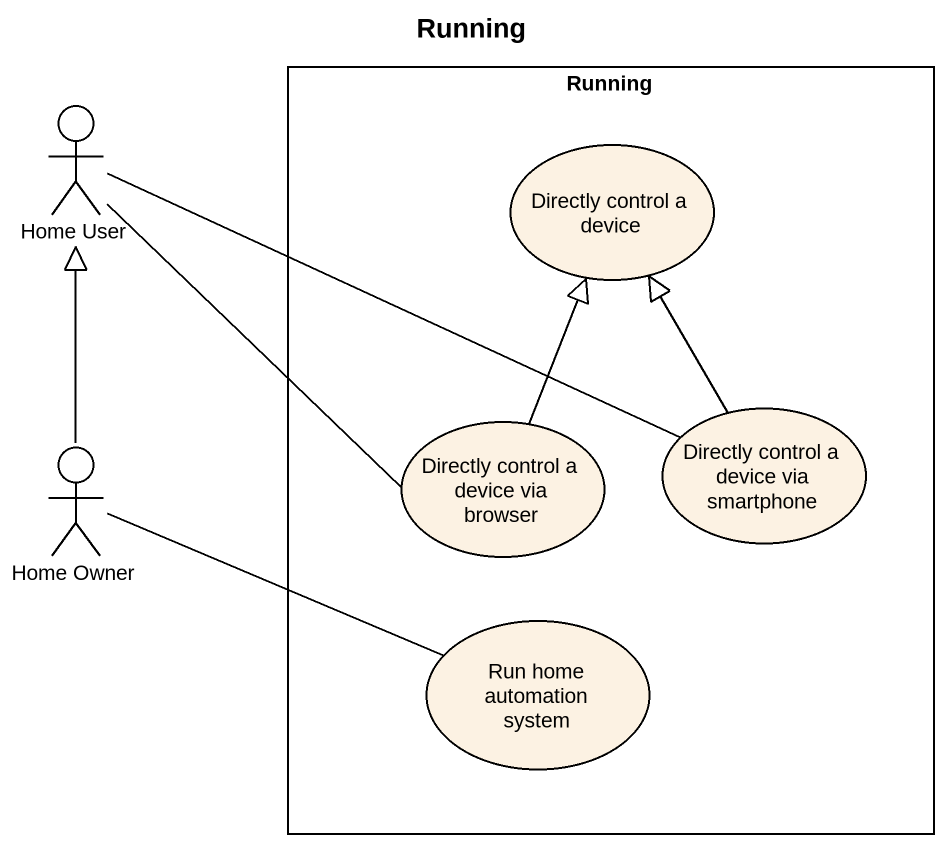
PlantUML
@startuml
title Running
rectangle Running {
  usecase "Directly control a device" as Directly_control_a_device
  usecase "Directly control a device via browser" as Directly_control_a_device_2
  usecase "Directly control a device via smartphone" as Directly_control_a_device_3
  usecase "Run home automation system" as Run_home_automation_system
}
actor "Home User" as Home_User
actor "Home Owner" as Home_Owner
Home_User -- Directly_control_a_device_2
Home_User -right- Directly_control_a_device_3
Directly_control_a_device_2 -up-|> Directly_control_a_device
Directly_control_a_device_3 -up-|> Directly_control_a_device
Home_Owner -up-|> Home_User
Home_Owner -right- Run_home_automation_system
@enduml
